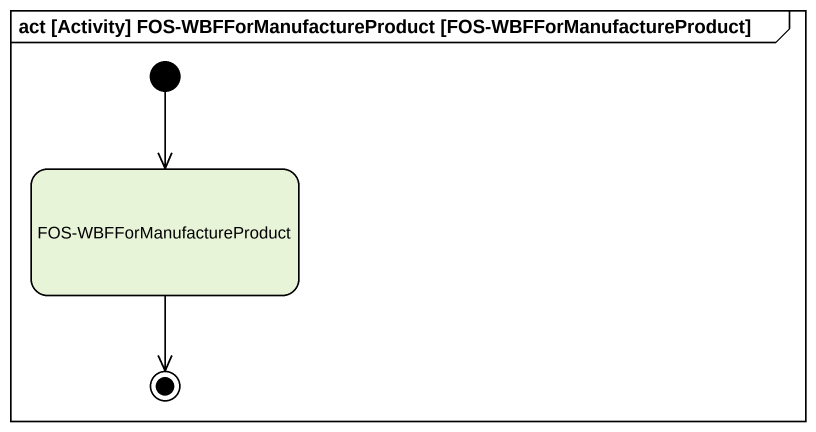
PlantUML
@startuml
mainframe act [Activity] FOS-WBFForManufactureProduct [FOS-WBFForManufactureProduct]
hide empty description
state "FOS-WBFForManufactureProduct" as FOS_WBFForManufactureProduct
[*] --> FOS_WBFForManufactureProduct
FOS_WBFForManufactureProduct --> [*]
@enduml
